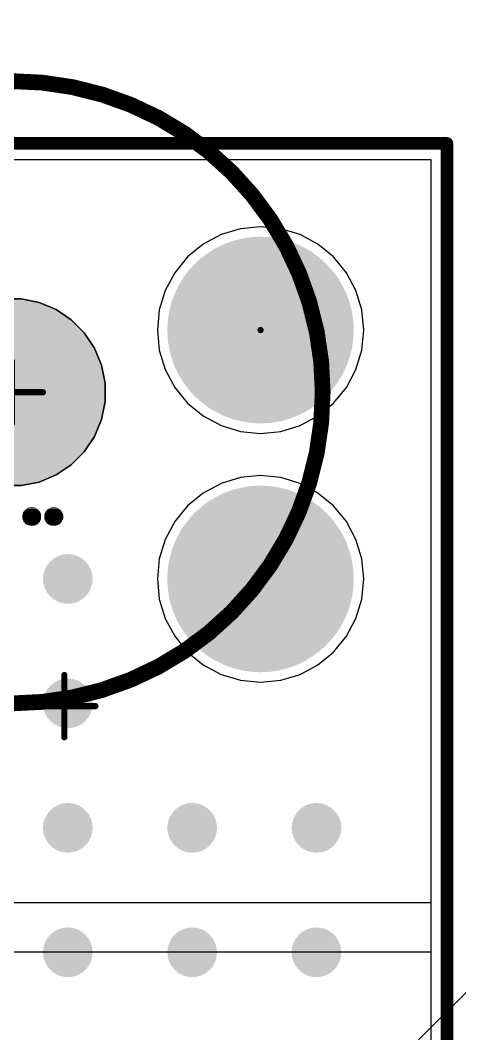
# Model space of a CAD drawing. Header units: inches. Extents: x 0 to 5455, y -5 to 5444.
# Drawn here: x 21.13 to 28.2, y 23.69 to 39.98 of the extents above; entities that cross this region are included whole.
import ezdxf

# ---------------------------------------------------------------- set-up
doc = ezdxf.new("R2010")
doc.units = ezdxf.units.IN
for name, color, linetype in [('Board Outline', 6, 'Continuous'), ('Bottom Courtyard', 56, 'Continuous'), ('Bottom Layer', 5, 'Continuous'), ('Bottom Overlay', 54, 'Continuous'), ('Bottom Solder', 6, 'Continuous'), ('Pad Holes', 156, 'Continuous'), ('PCBD Notes', 76, 'Continuous'), ('Top Courtyard', 56, 'Continuous'), ('Top Layer', 1, 'Continuous'), ('Top Solder', 216, 'Continuous'), ('Via Holes', 16, 'Continuous')]:
    doc.layers.add(name, color=color, linetype=linetype)

# ---------------------------------------------------------------- blocks, each defined once
blk = doc.blocks.new('FIDUCIAL_IPC_7351A_31')
at = {"layer": 'Top Layer'}
h = blk.add_hatch(color=1, dxfattribs=at)
edge = h.paths.add_edge_path()
edge.add_arc((0, 0), 0.5, 0, 360)
at = {"layer": 'Top Solder'}
h = blk.add_hatch(color=216, dxfattribs=at)
edge = h.paths.add_edge_path()
edge.add_arc((0, 0), 1.5, 0, 360)
at = {"layer": 'PCBD Notes'}
for points in [[(5, 0, 0.254, 0.254, 1), (-5, 0, 0.254, 0.254, 1)], [(-5.064, 0, 0.127, 0.127, 1), (-4.937, 0, 0.127, 0.127, 1)], [(4.937, 0, 0.127, 0.127, 1), (5.064, 0, 0.127, 0.127, 1)]]:
    blk.add_lwpolyline(points, format="xyseb", close=True, dxfattribs=at)
at = {"layer": 'Top Courtyard'}
for points in [[(0, -0.5, 0.1, 0.1, 0), (0, 0.5, 0.1, 0.1, 0)], [(-0.5, 0, 0.1, 0.1, 0), (0.5, 0, 0.1, 0.1, 0)]]:
    blk.add_lwpolyline(points, format="xyseb", dxfattribs=at)
for points in [[(-0.025, 0.5, 0.05, 0.05, 1), (0.025, 0.5, 0.05, 0.05, 1)], [(-0.525, 0, 0.05, 0.05, 1), (-0.475, 0, 0.05, 0.05, 1)], [(0.475, 0, 0.05, 0.05, 1), (0.525, 0, 0.05, 0.05, 1)], [(-0.025, -0.5, 0.05, 0.05, 1), (0.025, -0.5, 0.05, 0.05, 1)]]:
    blk.add_lwpolyline(points, format="xyseb", close=True, dxfattribs=at)
at = {"layer": 'Top Layer'}
for p, q in [((-0.438, 1.442), (-0.148, 1.5)), ((-0.148, 1.5), (0, 1.5)), ((0, 1.5), (0.148, 1.5)), ((0.148, 1.5), (0.438, 1.442)), ((-0.956, 1.165), (-0.711, 1.329)), ((-0.711, 1.329), (-0.438, 1.442)), ((0.438, 1.442), (0.711, 1.329)), ((0.711, 1.329), (0.956, 1.165)), ((-1.165, 0.956), (-0.956, 1.165)), ((0.956, 1.165), (1.165, 0.956)), ((-1.329, 0.711), (-1.165, 0.956)), ((1.165, 0.956), (1.329, 0.711)), ((-1.442, 0.438), (-1.329, 0.711)), ((1.329, 0.711), (1.442, 0.438)), ((-1.5, 0.148), (-1.442, 0.438)), ((1.442, 0.438), (1.5, 0.148)), ((-1.5, 0), (-1.5, 0.148)), ((-1.5, -0.148), (-1.5, 0)), ((1.5, 0.148), (1.5, 0)), ((1.5, 0), (1.5, -0.148)), ((-1.442, -0.438), (-1.5, -0.148)), ((1.5, -0.148), (1.442, -0.438)), ((-1.329, -0.711), (-1.442, -0.438)), ((1.442, -0.438), (1.329, -0.711)), ((-1.165, -0.956), (-1.329, -0.711)), ((1.329, -0.711), (1.165, -0.956)), ((-0.956, -1.165), (-1.165, -0.956)), ((1.165, -0.956), (0.956, -1.165)), ((-0.711, -1.329), (-0.956, -1.165)), ((0.956, -1.165), (0.711, -1.329)), ((-0.438, -1.442), (-0.711, -1.329)), ((-0.148, -1.5), (-0.438, -1.442)), ((0.438, -1.442), (0.148, -1.5)), ((0.711, -1.329), (0.438, -1.442)), ((0, -1.5), (-0.148, -1.5)), ((0, -1.5), (0, -1.5)), ((0.148, -1.5), (0, -1.5))]:
    blk.add_line(p, q, dxfattribs=at)
blk = doc.blocks.new('5394DE47_A0E8_4329_8464_7791B7C19310_33')
at = {"layer": 'Bottom Courtyard'}
for points in [[(0, 0.5, 0.1, 0.1, 0), (0, -0.5, 0.1, 0.1, 0)], [(0.5, 0, 0.1, 0.1, 0), (-0.5, 0, 0.1, 0.1, 0)]]:
    blk.add_lwpolyline(points, format="xyseb", dxfattribs=at)
for points in [[(-0.025, 0.5, 0.05, 0.05, 1), (0.025, 0.5, 0.05, 0.05, 1)], [(-0.525, 0, 0.05, 0.05, 1), (-0.475, 0, 0.05, 0.05, 1)], [(0.475, 0, 0.05, 0.05, 1), (0.525, 0, 0.05, 0.05, 1)], [(-0.025, -0.5, 0.05, 0.05, 1), (0.025, -0.5, 0.05, 0.05, 1)]]:
    blk.add_lwpolyline(points, format="xyseb", close=True, dxfattribs=at)
at = {"layer": 'Bottom Overlay'}
for points in [[(0.268, -2.931, 0.00635, 0.00635, 0), (0.071, -2.931, 0.00635, 0.00635, 0)], [(0.262, -2.924, 0.00635, 0.00635, 0), (0.078, -2.924, 0.00635, 0.00635, 0)], [(0.249, -2.918, 0.00635, 0.00635, 0), (0.09, -2.918, 0.00635, 0.00635, 0)], [(0.243, -2.912, 0.00635, 0.00635, 0), (0.103, -2.912, 0.00635, 0.00635, 0)], [(0.23, -2.905, 0.00635, 0.00635, 0), (0.116, -2.905, 0.00635, 0.00635, 0)], [(0.211, -2.899, 0.00635, 0.00635, 0), (0.135, -2.899, 0.00635, 0.00635, 0)], [(0.624, -2.931, 0.00635, 0.00635, 0), (0.427, -2.931, 0.00635, 0.00635, 0)], [(0.617, -2.924, 0.00635, 0.00635, 0), (0.433, -2.924, 0.00635, 0.00635, 0)], [(0.605, -2.918, 0.00635, 0.00635, 0), (0.446, -2.918, 0.00635, 0.00635, 0)], [(0.592, -2.912, 0.00635, 0.00635, 0), (0.452, -2.912, 0.00635, 0.00635, 0)], [(0.579, -2.905, 0.00635, 0.00635, 0), (0.465, -2.905, 0.00635, 0.00635, 0)], [(0.56, -2.899, 0.00635, 0.00635, 0), (0.484, -2.899, 0.00635, 0.00635, 0)], [(0.319, -3.013, 0.00635, 0.00635, 0), (0.021, -3.013, 0.00635, 0.00635, 0)], [(0.319, -3.02, 0.00635, 0.00635, 0), (0.021, -3.02, 0.00635, 0.00635, 0)], [(0.319, -3.026, 0.00635, 0.00635, 0), (0.021, -3.026, 0.00635, 0.00635, 0)], [(0.319, -3.032, 0.00635, 0.00635, 0), (0.021, -3.032, 0.00635, 0.00635, 0)], [(0.319, -3.039, 0.00635, 0.00635, 0), (0.021, -3.039, 0.00635, 0.00635, 0)], [(0.319, -3.045, 0.00635, 0.00635, 0), (0.021, -3.045, 0.00635, 0.00635, 0)], [(0.319, -3.051, 0.00635, 0.00635, 0), (0.021, -3.051, 0.00635, 0.00635, 0)], [(0.319, -3.058, 0.00635, 0.00635, 0), (0.021, -3.058, 0.00635, 0.00635, 0)], [(0.319, -3.064, 0.00635, 0.00635, 0), (0.021, -3.064, 0.00635, 0.00635, 0)], [(0.319, -3.07, 0.00635, 0.00635, 0), (0.021, -3.07, 0.00635, 0.00635, 0)], [(0.319, -3.077, 0.00635, 0.00635, 0), (0.021, -3.077, 0.00635, 0.00635, 0)], [(0.313, -2.994, 0.00635, 0.00635, 0), (0.027, -2.994, 0.00635, 0.00635, 0)], [(0.313, -3.001, 0.00635, 0.00635, 0), (0.027, -3.001, 0.00635, 0.00635, 0)], [(0.319, -3.007, 0.00635, 0.00635, 0), (0.027, -3.007, 0.00635, 0.00635, 0)], [(0.319, -3.083, 0.00635, 0.00635, 0), (0.027, -3.083, 0.00635, 0.00635, 0)], [(0.313, -3.09, 0.00635, 0.00635, 0), (0.027, -3.09, 0.00635, 0.00635, 0)], [(0.313, -3.096, 0.00635, 0.00635, 0), (0.027, -3.096, 0.00635, 0.00635, 0)], [(0.306, -2.982, 0.00635, 0.00635, 0), (0.033, -2.982, 0.00635, 0.00635, 0)], [(0.313, -2.988, 0.00635, 0.00635, 0), (0.033, -2.988, 0.00635, 0.00635, 0)], [(0.3, -2.969, 0.00635, 0.00635, 0), (0.04, -2.969, 0.00635, 0.00635, 0)], [(0.306, -2.975, 0.00635, 0.00635, 0), (0.04, -2.975, 0.00635, 0.00635, 0)], [(0.294, -2.963, 0.00635, 0.00635, 0), (0.046, -2.963, 0.00635, 0.00635, 0)], [(0.287, -2.95, 0.00635, 0.00635, 0), (0.052, -2.95, 0.00635, 0.00635, 0)], [(0.294, -2.956, 0.00635, 0.00635, 0), (0.052, -2.956, 0.00635, 0.00635, 0)], [(0.281, -2.943, 0.00635, 0.00635, 0), (0.059, -2.943, 0.00635, 0.00635, 0)], [(0.275, -2.937, 0.00635, 0.00635, 0), (0.065, -2.937, 0.00635, 0.00635, 0)], [(0.668, -3.007, 0.00635, 0.00635, 0), (0.376, -3.007, 0.00635, 0.00635, 0)], [(0.668, -3.013, 0.00635, 0.00635, 0), (0.376, -3.013, 0.00635, 0.00635, 0)], [(0.675, -3.02, 0.00635, 0.00635, 0), (0.376, -3.02, 0.00635, 0.00635, 0)], [(0.675, -3.026, 0.00635, 0.00635, 0), (0.376, -3.026, 0.00635, 0.00635, 0)], [(0.675, -3.032, 0.00635, 0.00635, 0), (0.376, -3.032, 0.00635, 0.00635, 0)], [(0.675, -3.039, 0.00635, 0.00635, 0), (0.376, -3.039, 0.00635, 0.00635, 0)], [(0.675, -3.045, 0.00635, 0.00635, 0), (0.376, -3.045, 0.00635, 0.00635, 0)], [(0.675, -3.051, 0.00635, 0.00635, 0), (0.376, -3.051, 0.00635, 0.00635, 0)], [(0.675, -3.058, 0.00635, 0.00635, 0), (0.376, -3.058, 0.00635, 0.00635, 0)], [(0.675, -3.064, 0.00635, 0.00635, 0), (0.376, -3.064, 0.00635, 0.00635, 0)], [(0.675, -3.07, 0.00635, 0.00635, 0), (0.376, -3.07, 0.00635, 0.00635, 0)], [(0.668, -3.077, 0.00635, 0.00635, 0), (0.376, -3.077, 0.00635, 0.00635, 0)], [(0.668, -3.083, 0.00635, 0.00635, 0), (0.376, -3.083, 0.00635, 0.00635, 0)], [(0.662, -2.988, 0.00635, 0.00635, 0), (0.383, -2.988, 0.00635, 0.00635, 0)], [(0.668, -2.994, 0.00635, 0.00635, 0), (0.383, -2.994, 0.00635, 0.00635, 0)], [(0.668, -3.001, 0.00635, 0.00635, 0), (0.383, -3.001, 0.00635, 0.00635, 0)], [(0.668, -3.09, 0.00635, 0.00635, 0), (0.383, -3.09, 0.00635, 0.00635, 0)], [(0.668, -3.096, 0.00635, 0.00635, 0), (0.383, -3.096, 0.00635, 0.00635, 0)], [(0.656, -2.975, 0.00635, 0.00635, 0), (0.389, -2.975, 0.00635, 0.00635, 0)], [(0.662, -2.982, 0.00635, 0.00635, 0), (0.389, -2.982, 0.00635, 0.00635, 0)], [(0.649, -2.963, 0.00635, 0.00635, 0), (0.395, -2.963, 0.00635, 0.00635, 0)], [(0.656, -2.969, 0.00635, 0.00635, 0), (0.395, -2.969, 0.00635, 0.00635, 0)], [(0.643, -2.956, 0.00635, 0.00635, 0), (0.402, -2.956, 0.00635, 0.00635, 0)], [(0.643, -2.95, 0.00635, 0.00635, 0), (0.408, -2.95, 0.00635, 0.00635, 0)], [(0.637, -2.943, 0.00635, 0.00635, 0), (0.414, -2.943, 0.00635, 0.00635, 0)], [(0.63, -2.937, 0.00635, 0.00635, 0), (0.421, -2.937, 0.00635, 0.00635, 0)], [(0.306, -3.102, 0.00635, 0.00635, 0), (0.033, -3.102, 0.00635, 0.00635, 0)], [(0.306, -3.109, 0.00635, 0.00635, 0), (0.033, -3.109, 0.00635, 0.00635, 0)], [(0.306, -3.115, 0.00635, 0.00635, 0), (0.04, -3.115, 0.00635, 0.00635, 0)], [(0.3, -3.121, 0.00635, 0.00635, 0), (0.04, -3.121, 0.00635, 0.00635, 0)], [(0.294, -3.128, 0.00635, 0.00635, 0), (0.046, -3.128, 0.00635, 0.00635, 0)], [(0.294, -3.134, 0.00635, 0.00635, 0), (0.052, -3.134, 0.00635, 0.00635, 0)], [(0.287, -3.14, 0.00635, 0.00635, 0), (0.052, -3.14, 0.00635, 0.00635, 0)], [(0.281, -3.147, 0.00635, 0.00635, 0), (0.059, -3.147, 0.00635, 0.00635, 0)], [(0.275, -3.153, 0.00635, 0.00635, 0), (0.065, -3.153, 0.00635, 0.00635, 0)], [(0.268, -3.159, 0.00635, 0.00635, 0), (0.071, -3.159, 0.00635, 0.00635, 0)], [(0.262, -3.166, 0.00635, 0.00635, 0), (0.084, -3.166, 0.00635, 0.00635, 0)], [(0.249, -3.172, 0.00635, 0.00635, 0), (0.09, -3.172, 0.00635, 0.00635, 0)], [(0.236, -3.178, 0.00635, 0.00635, 0), (0.103, -3.178, 0.00635, 0.00635, 0)], [(0.224, -3.185, 0.00635, 0.00635, 0), (0.116, -3.185, 0.00635, 0.00635, 0)], [(0.205, -3.191, 0.00635, 0.00635, 0), (0.141, -3.191, 0.00635, 0.00635, 0)], [(0.662, -3.102, 0.00635, 0.00635, 0), (0.383, -3.102, 0.00635, 0.00635, 0)], [(0.662, -3.109, 0.00635, 0.00635, 0), (0.389, -3.109, 0.00635, 0.00635, 0)], [(0.656, -3.115, 0.00635, 0.00635, 0), (0.389, -3.115, 0.00635, 0.00635, 0)], [(0.656, -3.121, 0.00635, 0.00635, 0), (0.395, -3.121, 0.00635, 0.00635, 0)], [(0.649, -3.128, 0.00635, 0.00635, 0), (0.402, -3.128, 0.00635, 0.00635, 0)], [(0.643, -3.134, 0.00635, 0.00635, 0), (0.402, -3.134, 0.00635, 0.00635, 0)], [(0.637, -3.14, 0.00635, 0.00635, 0), (0.408, -3.14, 0.00635, 0.00635, 0)], [(0.637, -3.147, 0.00635, 0.00635, 0), (0.414, -3.147, 0.00635, 0.00635, 0)], [(0.63, -3.153, 0.00635, 0.00635, 0), (0.421, -3.153, 0.00635, 0.00635, 0)], [(0.617, -3.159, 0.00635, 0.00635, 0), (0.427, -3.159, 0.00635, 0.00635, 0)], [(0.611, -3.166, 0.00635, 0.00635, 0), (0.433, -3.166, 0.00635, 0.00635, 0)], [(0.605, -3.172, 0.00635, 0.00635, 0), (0.446, -3.172, 0.00635, 0.00635, 0)], [(0.592, -3.178, 0.00635, 0.00635, 0), (0.459, -3.178, 0.00635, 0.00635, 0)], [(0.579, -3.185, 0.00635, 0.00635, 0), (0.471, -3.185, 0.00635, 0.00635, 0)], [(0.554, -3.191, 0.00635, 0.00635, 0), (0.49, -3.191, 0.00635, 0.00635, 0)]]:
    blk.add_lwpolyline(points, format="xyseb", dxfattribs=at)
for points in [[(0.07, -2.931, 0.00317, 0.00317, 1), (0.073, -2.931, 0.00317, 0.00317, 1)], [(0.076, -2.924, 0.00317, 0.00317, 1), (0.079, -2.924, 0.00317, 0.00317, 1)], [(0.089, -2.918, 0.00317, 0.00317, 1), (0.092, -2.918, 0.00317, 0.00317, 1)], [(0.102, -2.912, 0.00317, 0.00317, 1), (0.105, -2.912, 0.00317, 0.00317, 1)], [(0.114, -2.905, 0.00317, 0.00317, 1), (0.117, -2.905, 0.00317, 0.00317, 1)], [(0.133, -2.899, 0.00317, 0.00317, 1), (0.136, -2.899, 0.00317, 0.00317, 1)], [(0.21, -2.899, 0.00317, 0.00317, 1), (0.213, -2.899, 0.00317, 0.00317, 1)], [(0.229, -2.905, 0.00317, 0.00317, 1), (0.232, -2.905, 0.00317, 0.00317, 1)], [(0.241, -2.912, 0.00317, 0.00317, 1), (0.244, -2.912, 0.00317, 0.00317, 1)], [(0.248, -2.918, 0.00317, 0.00317, 1), (0.251, -2.918, 0.00317, 0.00317, 1)], [(0.26, -2.924, 0.00317, 0.00317, 1), (0.263, -2.924, 0.00317, 0.00317, 1)], [(0.267, -2.931, 0.00317, 0.00317, 1), (0.27, -2.931, 0.00317, 0.00317, 1)], [(0.425, -2.931, 0.00317, 0.00317, 1), (0.429, -2.931, 0.00317, 0.00317, 1)], [(0.432, -2.924, 0.00317, 0.00317, 1), (0.435, -2.924, 0.00317, 0.00317, 1)], [(0.444, -2.918, 0.00317, 0.00317, 1), (0.448, -2.918, 0.00317, 0.00317, 1)], [(0.451, -2.912, 0.00317, 0.00317, 1), (0.454, -2.912, 0.00317, 0.00317, 1)], [(0.464, -2.905, 0.00317, 0.00317, 1), (0.467, -2.905, 0.00317, 0.00317, 1)], [(0.483, -2.899, 0.00317, 0.00317, 1), (0.486, -2.899, 0.00317, 0.00317, 1)], [(0.559, -2.899, 0.00317, 0.00317, 1), (0.562, -2.899, 0.00317, 0.00317, 1)], [(0.578, -2.905, 0.00317, 0.00317, 1), (0.581, -2.905, 0.00317, 0.00317, 1)], [(0.591, -2.912, 0.00317, 0.00317, 1), (0.594, -2.912, 0.00317, 0.00317, 1)], [(0.603, -2.918, 0.00317, 0.00317, 1), (0.606, -2.918, 0.00317, 0.00317, 1)], [(0.616, -2.924, 0.00317, 0.00317, 1), (0.619, -2.924, 0.00317, 0.00317, 1)], [(0.622, -2.931, 0.00317, 0.00317, 1), (0.625, -2.931, 0.00317, 0.00317, 1)], [(0.019, -3.013, 0.00317, 0.00317, 1), (0.022, -3.013, 0.00317, 0.00317, 1)], [(0.019, -3.02, 0.00317, 0.00317, 1), (0.022, -3.02, 0.00317, 0.00317, 1)], [(0.019, -3.026, 0.00317, 0.00317, 1), (0.022, -3.026, 0.00317, 0.00317, 1)], [(0.019, -3.032, 0.00317, 0.00317, 1), (0.022, -3.032, 0.00317, 0.00317, 1)], [(0.019, -3.039, 0.00317, 0.00317, 1), (0.022, -3.039, 0.00317, 0.00317, 1)], [(0.019, -3.045, 0.00317, 0.00317, 1), (0.022, -3.045, 0.00317, 0.00317, 1)], [(0.019, -3.051, 0.00317, 0.00317, 1), (0.022, -3.051, 0.00317, 0.00317, 1)], [(0.019, -3.058, 0.00317, 0.00317, 1), (0.022, -3.058, 0.00317, 0.00317, 1)], [(0.019, -3.064, 0.00317, 0.00317, 1), (0.022, -3.064, 0.00317, 0.00317, 1)], [(0.019, -3.07, 0.00317, 0.00317, 1), (0.022, -3.07, 0.00317, 0.00317, 1)], [(0.019, -3.077, 0.00317, 0.00317, 1), (0.022, -3.077, 0.00317, 0.00317, 1)], [(0.025, -2.994, 0.00317, 0.00317, 1), (0.029, -2.994, 0.00317, 0.00317, 1)], [(0.025, -3.001, 0.00317, 0.00317, 1), (0.029, -3.001, 0.00317, 0.00317, 1)], [(0.025, -3.007, 0.00317, 0.00317, 1), (0.029, -3.007, 0.00317, 0.00317, 1)], [(0.025, -3.083, 0.00317, 0.00317, 1), (0.029, -3.083, 0.00317, 0.00317, 1)], [(0.025, -3.09, 0.00317, 0.00317, 1), (0.029, -3.09, 0.00317, 0.00317, 1)], [(0.025, -3.096, 0.00317, 0.00317, 1), (0.029, -3.096, 0.00317, 0.00317, 1)], [(0.032, -2.982, 0.00317, 0.00317, 1), (0.035, -2.982, 0.00317, 0.00317, 1)], [(0.032, -2.988, 0.00317, 0.00317, 1), (0.035, -2.988, 0.00317, 0.00317, 1)], [(0.038, -2.969, 0.00317, 0.00317, 1), (0.041, -2.969, 0.00317, 0.00317, 1)], [(0.038, -2.975, 0.00317, 0.00317, 1), (0.041, -2.975, 0.00317, 0.00317, 1)], [(0.044, -2.963, 0.00317, 0.00317, 1), (0.048, -2.963, 0.00317, 0.00317, 1)], [(0.051, -2.95, 0.00317, 0.00317, 1), (0.054, -2.95, 0.00317, 0.00317, 1)], [(0.051, -2.956, 0.00317, 0.00317, 1), (0.054, -2.956, 0.00317, 0.00317, 1)], [(0.057, -2.943, 0.00317, 0.00317, 1), (0.06, -2.943, 0.00317, 0.00317, 1)], [(0.063, -2.937, 0.00317, 0.00317, 1), (0.067, -2.937, 0.00317, 0.00317, 1)], [(0.273, -2.937, 0.00317, 0.00317, 1), (0.276, -2.937, 0.00317, 0.00317, 1)], [(0.279, -2.943, 0.00317, 0.00317, 1), (0.283, -2.943, 0.00317, 0.00317, 1)], [(0.286, -2.95, 0.00317, 0.00317, 1), (0.289, -2.95, 0.00317, 0.00317, 1)], [(0.292, -2.956, 0.00317, 0.00317, 1), (0.295, -2.956, 0.00317, 0.00317, 1)], [(0.292, -2.963, 0.00317, 0.00317, 1), (0.295, -2.963, 0.00317, 0.00317, 1)], [(0.298, -2.969, 0.00317, 0.00317, 1), (0.302, -2.969, 0.00317, 0.00317, 1)], [(0.305, -2.975, 0.00317, 0.00317, 1), (0.308, -2.975, 0.00317, 0.00317, 1)], [(0.305, -2.982, 0.00317, 0.00317, 1), (0.308, -2.982, 0.00317, 0.00317, 1)], [(0.311, -2.988, 0.00317, 0.00317, 1), (0.314, -2.988, 0.00317, 0.00317, 1)], [(0.311, -2.994, 0.00317, 0.00317, 1), (0.314, -2.994, 0.00317, 0.00317, 1)], [(0.311, -3.001, 0.00317, 0.00317, 1), (0.314, -3.001, 0.00317, 0.00317, 1)], [(0.311, -3.09, 0.00317, 0.00317, 1), (0.314, -3.09, 0.00317, 0.00317, 1)], [(0.311, -3.096, 0.00317, 0.00317, 1), (0.314, -3.096, 0.00317, 0.00317, 1)], [(0.317, -3.007, 0.00317, 0.00317, 1), (0.321, -3.007, 0.00317, 0.00317, 1)], [(0.317, -3.013, 0.00317, 0.00317, 1), (0.321, -3.013, 0.00317, 0.00317, 1)], [(0.317, -3.02, 0.00317, 0.00317, 1), (0.321, -3.02, 0.00317, 0.00317, 1)], [(0.317, -3.026, 0.00317, 0.00317, 1), (0.321, -3.026, 0.00317, 0.00317, 1)], [(0.317, -3.032, 0.00317, 0.00317, 1), (0.321, -3.032, 0.00317, 0.00317, 1)], [(0.317, -3.039, 0.00317, 0.00317, 1), (0.321, -3.039, 0.00317, 0.00317, 1)], [(0.317, -3.045, 0.00317, 0.00317, 1), (0.321, -3.045, 0.00317, 0.00317, 1)], [(0.317, -3.051, 0.00317, 0.00317, 1), (0.321, -3.051, 0.00317, 0.00317, 1)], [(0.317, -3.058, 0.00317, 0.00317, 1), (0.321, -3.058, 0.00317, 0.00317, 1)], [(0.317, -3.064, 0.00317, 0.00317, 1), (0.321, -3.064, 0.00317, 0.00317, 1)], [(0.317, -3.07, 0.00317, 0.00317, 1), (0.321, -3.07, 0.00317, 0.00317, 1)], [(0.317, -3.077, 0.00317, 0.00317, 1), (0.321, -3.077, 0.00317, 0.00317, 1)], [(0.317, -3.083, 0.00317, 0.00317, 1), (0.321, -3.083, 0.00317, 0.00317, 1)], [(0.375, -3.007, 0.00317, 0.00317, 1), (0.378, -3.007, 0.00317, 0.00317, 1)], [(0.375, -3.013, 0.00317, 0.00317, 1), (0.378, -3.013, 0.00317, 0.00317, 1)], [(0.375, -3.02, 0.00317, 0.00317, 1), (0.378, -3.02, 0.00317, 0.00317, 1)], [(0.375, -3.026, 0.00317, 0.00317, 1), (0.378, -3.026, 0.00317, 0.00317, 1)], [(0.375, -3.032, 0.00317, 0.00317, 1), (0.378, -3.032, 0.00317, 0.00317, 1)], [(0.375, -3.039, 0.00317, 0.00317, 1), (0.378, -3.039, 0.00317, 0.00317, 1)], [(0.375, -3.045, 0.00317, 0.00317, 1), (0.378, -3.045, 0.00317, 0.00317, 1)], [(0.375, -3.051, 0.00317, 0.00317, 1), (0.378, -3.051, 0.00317, 0.00317, 1)], [(0.375, -3.058, 0.00317, 0.00317, 1), (0.378, -3.058, 0.00317, 0.00317, 1)], [(0.375, -3.064, 0.00317, 0.00317, 1), (0.378, -3.064, 0.00317, 0.00317, 1)], [(0.375, -3.07, 0.00317, 0.00317, 1), (0.378, -3.07, 0.00317, 0.00317, 1)], [(0.375, -3.077, 0.00317, 0.00317, 1), (0.378, -3.077, 0.00317, 0.00317, 1)], [(0.375, -3.083, 0.00317, 0.00317, 1), (0.378, -3.083, 0.00317, 0.00317, 1)], [(0.381, -2.988, 0.00317, 0.00317, 1), (0.384, -2.988, 0.00317, 0.00317, 1)], [(0.381, -2.994, 0.00317, 0.00317, 1), (0.384, -2.994, 0.00317, 0.00317, 1)], [(0.381, -3.001, 0.00317, 0.00317, 1), (0.384, -3.001, 0.00317, 0.00317, 1)], [(0.381, -3.09, 0.00317, 0.00317, 1), (0.384, -3.09, 0.00317, 0.00317, 1)], [(0.381, -3.096, 0.00317, 0.00317, 1), (0.384, -3.096, 0.00317, 0.00317, 1)], [(0.387, -2.975, 0.00317, 0.00317, 1), (0.39, -2.975, 0.00317, 0.00317, 1)], [(0.387, -2.982, 0.00317, 0.00317, 1), (0.39, -2.982, 0.00317, 0.00317, 1)], [(0.394, -2.963, 0.00317, 0.00317, 1), (0.397, -2.963, 0.00317, 0.00317, 1)], [(0.394, -2.969, 0.00317, 0.00317, 1), (0.397, -2.969, 0.00317, 0.00317, 1)], [(0.4, -2.956, 0.00317, 0.00317, 1), (0.403, -2.956, 0.00317, 0.00317, 1)], [(0.406, -2.95, 0.00317, 0.00317, 1), (0.41, -2.95, 0.00317, 0.00317, 1)], [(0.413, -2.943, 0.00317, 0.00317, 1), (0.416, -2.943, 0.00317, 0.00317, 1)], [(0.419, -2.937, 0.00317, 0.00317, 1), (0.422, -2.937, 0.00317, 0.00317, 1)], [(0.629, -2.937, 0.00317, 0.00317, 1), (0.632, -2.937, 0.00317, 0.00317, 1)], [(0.635, -2.943, 0.00317, 0.00317, 1), (0.638, -2.943, 0.00317, 0.00317, 1)], [(0.641, -2.95, 0.00317, 0.00317, 1), (0.644, -2.95, 0.00317, 0.00317, 1)], [(0.641, -2.956, 0.00317, 0.00317, 1), (0.644, -2.956, 0.00317, 0.00317, 1)], [(0.648, -2.963, 0.00317, 0.00317, 1), (0.651, -2.963, 0.00317, 0.00317, 1)], [(0.654, -2.969, 0.00317, 0.00317, 1), (0.657, -2.969, 0.00317, 0.00317, 1)], [(0.654, -2.975, 0.00317, 0.00317, 1), (0.657, -2.975, 0.00317, 0.00317, 1)], [(0.66, -2.982, 0.00317, 0.00317, 1), (0.664, -2.982, 0.00317, 0.00317, 1)], [(0.66, -2.988, 0.00317, 0.00317, 1), (0.664, -2.988, 0.00317, 0.00317, 1)], [(0.667, -2.994, 0.00317, 0.00317, 1), (0.67, -2.994, 0.00317, 0.00317, 1)], [(0.667, -3.001, 0.00317, 0.00317, 1), (0.67, -3.001, 0.00317, 0.00317, 1)], [(0.667, -3.007, 0.00317, 0.00317, 1), (0.67, -3.007, 0.00317, 0.00317, 1)], [(0.667, -3.013, 0.00317, 0.00317, 1), (0.67, -3.013, 0.00317, 0.00317, 1)], [(0.667, -3.077, 0.00317, 0.00317, 1), (0.67, -3.077, 0.00317, 0.00317, 1)], [(0.667, -3.083, 0.00317, 0.00317, 1), (0.67, -3.083, 0.00317, 0.00317, 1)], [(0.667, -3.09, 0.00317, 0.00317, 1), (0.67, -3.09, 0.00317, 0.00317, 1)], [(0.667, -3.096, 0.00317, 0.00317, 1), (0.67, -3.096, 0.00317, 0.00317, 1)], [(0.673, -3.02, 0.00317, 0.00317, 1), (0.676, -3.02, 0.00317, 0.00317, 1)], [(0.673, -3.026, 0.00317, 0.00317, 1), (0.676, -3.026, 0.00317, 0.00317, 1)], [(0.673, -3.032, 0.00317, 0.00317, 1), (0.676, -3.032, 0.00317, 0.00317, 1)], [(0.673, -3.039, 0.00317, 0.00317, 1), (0.676, -3.039, 0.00317, 0.00317, 1)], [(0.673, -3.045, 0.00317, 0.00317, 1), (0.676, -3.045, 0.00317, 0.00317, 1)], [(0.673, -3.051, 0.00317, 0.00317, 1), (0.676, -3.051, 0.00317, 0.00317, 1)], [(0.673, -3.058, 0.00317, 0.00317, 1), (0.676, -3.058, 0.00317, 0.00317, 1)], [(0.673, -3.064, 0.00317, 0.00317, 1), (0.676, -3.064, 0.00317, 0.00317, 1)], [(0.673, -3.07, 0.00317, 0.00317, 1), (0.676, -3.07, 0.00317, 0.00317, 1)], [(0.032, -3.102, 0.00317, 0.00317, 1), (0.035, -3.102, 0.00317, 0.00317, 1)], [(0.032, -3.109, 0.00317, 0.00317, 1), (0.035, -3.109, 0.00317, 0.00317, 1)], [(0.038, -3.115, 0.00317, 0.00317, 1), (0.041, -3.115, 0.00317, 0.00317, 1)], [(0.038, -3.121, 0.00317, 0.00317, 1), (0.041, -3.121, 0.00317, 0.00317, 1)], [(0.044, -3.128, 0.00317, 0.00317, 1), (0.048, -3.128, 0.00317, 0.00317, 1)], [(0.051, -3.134, 0.00317, 0.00317, 1), (0.054, -3.134, 0.00317, 0.00317, 1)], [(0.051, -3.14, 0.00317, 0.00317, 1), (0.054, -3.14, 0.00317, 0.00317, 1)], [(0.057, -3.147, 0.00317, 0.00317, 1), (0.06, -3.147, 0.00317, 0.00317, 1)], [(0.063, -3.153, 0.00317, 0.00317, 1), (0.067, -3.153, 0.00317, 0.00317, 1)], [(0.07, -3.159, 0.00317, 0.00317, 1), (0.073, -3.159, 0.00317, 0.00317, 1)], [(0.083, -3.166, 0.00317, 0.00317, 1), (0.086, -3.166, 0.00317, 0.00317, 1)], [(0.089, -3.172, 0.00317, 0.00317, 1), (0.092, -3.172, 0.00317, 0.00317, 1)], [(0.102, -3.178, 0.00317, 0.00317, 1), (0.105, -3.178, 0.00317, 0.00317, 1)], [(0.114, -3.185, 0.00317, 0.00317, 1), (0.117, -3.185, 0.00317, 0.00317, 1)], [(0.14, -3.191, 0.00317, 0.00317, 1), (0.143, -3.191, 0.00317, 0.00317, 1)], [(0.203, -3.191, 0.00317, 0.00317, 1), (0.206, -3.191, 0.00317, 0.00317, 1)], [(0.222, -3.185, 0.00317, 0.00317, 1), (0.225, -3.185, 0.00317, 0.00317, 1)], [(0.235, -3.178, 0.00317, 0.00317, 1), (0.238, -3.178, 0.00317, 0.00317, 1)], [(0.248, -3.172, 0.00317, 0.00317, 1), (0.251, -3.172, 0.00317, 0.00317, 1)], [(0.26, -3.166, 0.00317, 0.00317, 1), (0.263, -3.166, 0.00317, 0.00317, 1)], [(0.267, -3.159, 0.00317, 0.00317, 1), (0.27, -3.159, 0.00317, 0.00317, 1)], [(0.273, -3.153, 0.00317, 0.00317, 1), (0.276, -3.153, 0.00317, 0.00317, 1)], [(0.279, -3.147, 0.00317, 0.00317, 1), (0.283, -3.147, 0.00317, 0.00317, 1)], [(0.286, -3.14, 0.00317, 0.00317, 1), (0.289, -3.14, 0.00317, 0.00317, 1)], [(0.292, -3.128, 0.00317, 0.00317, 1), (0.295, -3.128, 0.00317, 0.00317, 1)], [(0.292, -3.134, 0.00317, 0.00317, 1), (0.295, -3.134, 0.00317, 0.00317, 1)], [(0.298, -3.121, 0.00317, 0.00317, 1), (0.302, -3.121, 0.00317, 0.00317, 1)], [(0.305, -3.102, 0.00317, 0.00317, 1), (0.308, -3.102, 0.00317, 0.00317, 1)], [(0.305, -3.109, 0.00317, 0.00317, 1), (0.308, -3.109, 0.00317, 0.00317, 1)], [(0.305, -3.115, 0.00317, 0.00317, 1), (0.308, -3.115, 0.00317, 0.00317, 1)], [(0.381, -3.102, 0.00317, 0.00317, 1), (0.384, -3.102, 0.00317, 0.00317, 1)], [(0.387, -3.109, 0.00317, 0.00317, 1), (0.39, -3.109, 0.00317, 0.00317, 1)], [(0.387, -3.115, 0.00317, 0.00317, 1), (0.39, -3.115, 0.00317, 0.00317, 1)], [(0.394, -3.121, 0.00317, 0.00317, 1), (0.397, -3.121, 0.00317, 0.00317, 1)], [(0.4, -3.128, 0.00317, 0.00317, 1), (0.403, -3.128, 0.00317, 0.00317, 1)], [(0.4, -3.134, 0.00317, 0.00317, 1), (0.403, -3.134, 0.00317, 0.00317, 1)], [(0.406, -3.14, 0.00317, 0.00317, 1), (0.41, -3.14, 0.00317, 0.00317, 1)], [(0.413, -3.147, 0.00317, 0.00317, 1), (0.416, -3.147, 0.00317, 0.00317, 1)], [(0.419, -3.153, 0.00317, 0.00317, 1), (0.422, -3.153, 0.00317, 0.00317, 1)], [(0.425, -3.159, 0.00317, 0.00317, 1), (0.429, -3.159, 0.00317, 0.00317, 1)], [(0.432, -3.166, 0.00317, 0.00317, 1), (0.435, -3.166, 0.00317, 0.00317, 1)], [(0.444, -3.172, 0.00317, 0.00317, 1), (0.448, -3.172, 0.00317, 0.00317, 1)], [(0.457, -3.178, 0.00317, 0.00317, 1), (0.46, -3.178, 0.00317, 0.00317, 1)], [(0.47, -3.185, 0.00317, 0.00317, 1), (0.473, -3.185, 0.00317, 0.00317, 1)], [(0.489, -3.191, 0.00317, 0.00317, 1), (0.492, -3.191, 0.00317, 0.00317, 1)], [(0.552, -3.191, 0.00317, 0.00317, 1), (0.556, -3.191, 0.00317, 0.00317, 1)], [(0.578, -3.185, 0.00317, 0.00317, 1), (0.581, -3.185, 0.00317, 0.00317, 1)], [(0.591, -3.178, 0.00317, 0.00317, 1), (0.594, -3.178, 0.00317, 0.00317, 1)], [(0.603, -3.172, 0.00317, 0.00317, 1), (0.606, -3.172, 0.00317, 0.00317, 1)], [(0.61, -3.166, 0.00317, 0.00317, 1), (0.613, -3.166, 0.00317, 0.00317, 1)], [(0.616, -3.159, 0.00317, 0.00317, 1), (0.619, -3.159, 0.00317, 0.00317, 1)], [(0.629, -3.153, 0.00317, 0.00317, 1), (0.632, -3.153, 0.00317, 0.00317, 1)], [(0.635, -3.14, 0.00317, 0.00317, 1), (0.638, -3.14, 0.00317, 0.00317, 1)], [(0.635, -3.147, 0.00317, 0.00317, 1), (0.638, -3.147, 0.00317, 0.00317, 1)], [(0.641, -3.134, 0.00317, 0.00317, 1), (0.644, -3.134, 0.00317, 0.00317, 1)], [(0.648, -3.128, 0.00317, 0.00317, 1), (0.651, -3.128, 0.00317, 0.00317, 1)], [(0.654, -3.115, 0.00317, 0.00317, 1), (0.657, -3.115, 0.00317, 0.00317, 1)], [(0.654, -3.121, 0.00317, 0.00317, 1), (0.657, -3.121, 0.00317, 0.00317, 1)], [(0.66, -3.102, 0.00317, 0.00317, 1), (0.664, -3.102, 0.00317, 0.00317, 1)], [(0.66, -3.109, 0.00317, 0.00317, 1), (0.664, -3.109, 0.00317, 0.00317, 1)]]:
    blk.add_lwpolyline(points, format="xyseb", close=True, dxfattribs=at)
blk = doc.blocks.new('E733EFB9_FE91_4AE9_9197_29251971C3DC_42')
at = {"layer": 'Top Solder'}
blk.add_line((1.574, 0.996), (5430.705, 5423.171), dxfattribs=at)

msp = doc.modelspace()

# ---------------------------------------------------------------- hatches: boundary and pattern name
at = {"layer": 'Bottom Layer'}
h = msp.add_hatch(color=5, dxfattribs=at)
edge = h.paths.add_edge_path()
edge.add_arc((21.9, 31), 0.4, 0, 360)
h = msp.add_hatch(color=5, dxfattribs=at)
edge = h.paths.add_edge_path()
edge.add_arc((21.9, 29), 0.4, 0, 360)
h = msp.add_hatch(color=5, dxfattribs=at)
edge = h.paths.add_edge_path()
edge.add_arc((21.9, 27), 0.4, 0, 360)
h = msp.add_hatch(color=5, dxfattribs=at)
edge = h.paths.add_edge_path()
edge.add_arc((23.9, 27), 0.4, 0, 360)
h = msp.add_hatch(color=5, dxfattribs=at)
edge = h.paths.add_edge_path()
edge.add_arc((25.9, 27), 0.4, 0, 360)
h = msp.add_hatch(color=5, dxfattribs=at)
edge = h.paths.add_edge_path()
edge.add_arc((21.9, 25), 0.4, 0, 360)
h = msp.add_hatch(color=5, dxfattribs=at)
edge = h.paths.add_edge_path()
edge.add_arc((23.9, 25), 0.4, 0, 360)
h = msp.add_hatch(color=5, dxfattribs=at)
edge = h.paths.add_edge_path()
edge.add_arc((25.9, 25), 0.4, 0, 360)
at = {"layer": 'Bottom Solder'}
h = msp.add_hatch(color=6, dxfattribs=at)
edge = h.paths.add_edge_path()
edge.add_arc((25, 35), 0.0508, 0, 360)
h = msp.add_hatch(color=6, dxfattribs=at)
edge = h.paths.add_edge_path()
edge.add_arc((25, 31), 0.0508, 0, 360)
at = {"layer": 'Pad Holes'}
h = msp.add_hatch(color=7, dxfattribs=at)
edge = h.paths.add_edge_path()
edge.add_arc((25, 35), 1.5, 0, 360)
h = msp.add_hatch(color=7, dxfattribs=at)
edge = h.paths.add_edge_path()
edge.add_arc((25, 31), 1.5, 0, 360)
at = {"layer": 'Top Layer'}
h = msp.add_hatch(color=1, dxfattribs=at)
edge = h.paths.add_edge_path()
edge.add_arc((21.9, 31), 0.4, 0, 360)
h = msp.add_hatch(color=1, dxfattribs=at)
edge = h.paths.add_edge_path()
edge.add_arc((21.9, 29), 0.4, 0, 360)
h = msp.add_hatch(color=1, dxfattribs=at)
edge = h.paths.add_edge_path()
edge.add_arc((21.9, 27), 0.4, 0, 360)
h = msp.add_hatch(color=1, dxfattribs=at)
edge = h.paths.add_edge_path()
edge.add_arc((23.9, 27), 0.4, 0, 360)
h = msp.add_hatch(color=1, dxfattribs=at)
edge = h.paths.add_edge_path()
edge.add_arc((25.9, 27), 0.4, 0, 360)
h = msp.add_hatch(color=1, dxfattribs=at)
edge = h.paths.add_edge_path()
edge.add_arc((21.9, 25), 0.4, 0, 360)
h = msp.add_hatch(color=1, dxfattribs=at)
edge = h.paths.add_edge_path()
edge.add_arc((23.9, 25), 0.4, 0, 360)
h = msp.add_hatch(color=1, dxfattribs=at)
edge = h.paths.add_edge_path()
edge.add_arc((25.9, 25), 0.4, 0, 360)
at = {"layer": 'Top Solder'}
h = msp.add_hatch(color=216, dxfattribs=at)
edge = h.paths.add_edge_path()
edge.add_arc((25, 35), 0.0508, 0, 360)
h = msp.add_hatch(color=216, dxfattribs=at)
edge = h.paths.add_edge_path()
edge.add_arc((25, 31), 0.0508, 0, 360)
at = {"layer": 'Via Holes'}
h = msp.add_hatch(color=7, dxfattribs=at)
edge = h.paths.add_edge_path()
edge.add_arc((21.9, 31), 0.2, 0, 360)
h = msp.add_hatch(color=7, dxfattribs=at)
edge = h.paths.add_edge_path()
edge.add_arc((21.9, 29), 0.2, 0, 360)
h = msp.add_hatch(color=7, dxfattribs=at)
edge = h.paths.add_edge_path()
edge.add_arc((21.9, 27), 0.2, 0, 360)
h = msp.add_hatch(color=7, dxfattribs=at)
edge = h.paths.add_edge_path()
edge.add_arc((23.9, 27), 0.2, 0, 360)
h = msp.add_hatch(color=7, dxfattribs=at)
edge = h.paths.add_edge_path()
edge.add_arc((25.9, 27), 0.2, 0, 360)
h = msp.add_hatch(color=7, dxfattribs=at)
edge = h.paths.add_edge_path()
edge.add_arc((21.9, 25), 0.2, 0, 360)
h = msp.add_hatch(color=7, dxfattribs=at)
edge = h.paths.add_edge_path()
edge.add_arc((23.9, 25), 0.2, 0, 360)
h = msp.add_hatch(color=7, dxfattribs=at)
edge = h.paths.add_edge_path()
edge.add_arc((25.9, 25), 0.2, 0, 360)

# ---------------------------------------------------------------- linework, layer by layer
at = {"layer": 'Board Outline'}
for points in [[(0, 38, 0.2, 0.2, 0), (28, 38, 0.2, 0.2, 0)], [(28, 38, 0.2, 0.2, 0), (28, 0, 0.2, 0.2, 0)]]:
    msp.add_lwpolyline(points, format="xyseb", dxfattribs=at)
msp.add_lwpolyline([(27.95, 38, 0.1, 0.1, 1), (28.05, 38, 0.1, 0.1, 1)], format="xyseb", close=True, dxfattribs=at)
msp.add_lwpolyline([(27.95, 38, 0.1, 0.1, 1), (28.05, 38, 0.1, 0.1, 1)], format="xyseb", close=True, dxfattribs=at)
at = {"layer": 'Bottom Layer'}
for p, q in [((0.259, 37.741), (27.741, 37.741)), ((27.741, 37.741), (27.741, 0.259)), ((25, 36.66), (24.676, 36.628)), ((25.324, 36.628), (25, 36.66)), ((24.365, 36.534), (24.078, 36.381)), ((24.676, 36.628), (24.365, 36.534)), ((25.635, 36.534), (25.324, 36.628)), ((25.922, 36.381), (25.635, 36.534)), ((24.078, 36.381), (23.826, 36.174)), ((26.174, 36.174), (25.922, 36.381)), ((23.826, 36.174), (23.619, 35.922)), ((26.381, 35.922), (26.174, 36.174)), ((23.619, 35.922), (23.466, 35.635)), ((26.534, 35.635), (26.381, 35.922)), ((23.466, 35.635), (23.372, 35.324)), ((26.628, 35.324), (26.534, 35.635)), ((23.372, 35.324), (23.34, 35)), ((26.66, 35), (26.628, 35.324)), ((23.34, 35), (23.372, 34.676)), ((26.628, 34.676), (26.66, 35)), ((23.372, 34.676), (23.466, 34.365)), ((26.534, 34.365), (26.628, 34.676)), ((23.466, 34.365), (23.619, 34.078)), ((26.381, 34.078), (26.534, 34.365)), ((23.619, 34.078), (23.826, 33.826)), ((26.174, 33.826), (26.381, 34.078)), ((23.826, 33.826), (24.078, 33.619)), ((25.922, 33.619), (26.174, 33.826)), ((24.078, 33.619), (24.365, 33.466)), ((25.635, 33.466), (25.922, 33.619)), ((24.365, 33.466), (24.676, 33.372)), ((25.324, 33.372), (25.635, 33.466)), ((24.676, 33.372), (25, 33.34)), ((25, 33.34), (25.324, 33.372)), ((24.676, 32.628), (24.365, 32.534)), ((25, 32.66), (24.676, 32.628)), ((25.324, 32.628), (25, 32.66)), ((25.635, 32.534), (25.324, 32.628)), ((24.365, 32.534), (24.078, 32.381)), ((25.922, 32.381), (25.635, 32.534)), ((24.078, 32.381), (23.826, 32.174)), ((26.174, 32.174), (25.922, 32.381)), ((23.826, 32.174), (23.619, 31.922)), ((26.381, 31.922), (26.174, 32.174)), ((23.619, 31.922), (23.466, 31.635)), ((26.534, 31.635), (26.381, 31.922)), ((23.466, 31.635), (23.372, 31.324)), ((26.628, 31.324), (26.534, 31.635)), ((23.372, 31.324), (23.34, 31)), ((26.66, 31), (26.628, 31.324)), ((23.34, 31), (23.372, 30.676)), ((26.628, 30.676), (26.66, 31)), ((23.372, 30.676), (23.466, 30.365)), ((26.534, 30.365), (26.628, 30.676)), ((23.466, 30.365), (23.619, 30.078)), ((26.381, 30.078), (26.534, 30.365)), ((23.619, 30.078), (23.826, 29.826)), ((26.174, 29.826), (26.381, 30.078)), ((23.826, 29.826), (24.078, 29.619)), ((25.922, 29.619), (26.174, 29.826)), ((24.078, 29.619), (24.365, 29.466)), ((25.635, 29.466), (25.922, 29.619)), ((24.365, 29.466), (24.676, 29.372)), ((24.676, 29.372), (25, 29.34)), ((25, 29.34), (25.324, 29.372)), ((25.324, 29.372), (25.635, 29.466))]:
    msp.add_line(p, q, dxfattribs=at)
at = {"layer": 'Top Layer'}
for p, q in [((13.43, 37.741), (27.741, 37.741)), ((27.741, 37.741), (27.741, 25)), ((25, 36.66), (24.676, 36.628)), ((25.324, 36.628), (25, 36.66)), ((24.365, 36.534), (24.078, 36.381)), ((24.676, 36.628), (24.365, 36.534)), ((25.635, 36.534), (25.324, 36.628)), ((25.922, 36.381), (25.635, 36.534)), ((24.078, 36.381), (23.826, 36.174)), ((26.174, 36.174), (25.922, 36.381)), ((23.826, 36.174), (23.619, 35.922)), ((26.381, 35.922), (26.174, 36.174)), ((23.619, 35.922), (23.466, 35.635)), ((26.534, 35.635), (26.381, 35.922)), ((23.466, 35.635), (23.372, 35.324)), ((26.628, 35.324), (26.534, 35.635)), ((21.148, 35.5), (20.852, 35.5)), ((21.438, 35.442), (21.148, 35.5)), ((21.711, 35.329), (21.438, 35.442)), ((21.956, 35.165), (21.711, 35.329)), ((23.372, 35.324), (23.34, 35)), ((26.66, 35), (26.628, 35.324)), ((22.165, 34.956), (21.956, 35.165)), ((22.329, 34.711), (22.165, 34.956)), ((23.34, 35), (23.372, 34.676)), ((26.628, 34.676), (26.66, 35)), ((22.442, 34.438), (22.329, 34.711)), ((23.372, 34.676), (23.466, 34.365)), ((26.534, 34.365), (26.628, 34.676)), ((22.5, 34.148), (22.442, 34.438)), ((23.466, 34.365), (23.619, 34.078)), ((26.381, 34.078), (26.534, 34.365)), ((22.5, 33.852), (22.5, 34.148)), ((23.619, 34.078), (23.826, 33.826)), ((26.174, 33.826), (26.381, 34.078)), ((22.442, 33.562), (22.5, 33.852)), ((23.826, 33.826), (24.078, 33.619)), ((25.922, 33.619), (26.174, 33.826)), ((22.329, 33.289), (22.442, 33.562)), ((24.078, 33.619), (24.365, 33.466)), ((25.635, 33.466), (25.922, 33.619)), ((24.365, 33.466), (24.676, 33.372)), ((25.324, 33.372), (25.635, 33.466)), ((22.165, 33.044), (22.329, 33.289)), ((24.676, 33.372), (25, 33.34)), ((25, 33.34), (25.324, 33.372)), ((21.956, 32.835), (22.165, 33.044)), ((21.711, 32.671), (21.956, 32.835)), ((21.438, 32.558), (21.711, 32.671)), ((24.676, 32.628), (24.365, 32.534)), ((25, 32.66), (24.676, 32.628)), ((25.324, 32.628), (25, 32.66)), ((25.635, 32.534), (25.324, 32.628)), ((20.852, 32.5), (21.148, 32.5)), ((21.148, 32.5), (21.438, 32.558)), ((24.365, 32.534), (24.078, 32.381)), ((25.922, 32.381), (25.635, 32.534)), ((24.078, 32.381), (23.826, 32.174)), ((26.174, 32.174), (25.922, 32.381)), ((23.826, 32.174), (23.619, 31.922)), ((26.381, 31.922), (26.174, 32.174)), ((23.619, 31.922), (23.466, 31.635)), ((26.534, 31.635), (26.381, 31.922)), ((23.466, 31.635), (23.372, 31.324)), ((26.628, 31.324), (26.534, 31.635)), ((23.372, 31.324), (23.34, 31)), ((26.66, 31), (26.628, 31.324)), ((23.34, 31), (23.372, 30.676)), ((26.628, 30.676), (26.66, 31)), ((23.372, 30.676), (23.466, 30.365)), ((26.534, 30.365), (26.628, 30.676)), ((23.466, 30.365), (23.619, 30.078)), ((26.381, 30.078), (26.534, 30.365)), ((23.619, 30.078), (23.826, 29.826)), ((26.174, 29.826), (26.381, 30.078)), ((23.826, 29.826), (24.078, 29.619)), ((25.922, 29.619), (26.174, 29.826)), ((24.078, 29.619), (24.365, 29.466)), ((25.635, 29.466), (25.922, 29.619)), ((24.365, 29.466), (24.676, 29.372)), ((24.676, 29.372), (25, 29.34)), ((25, 29.34), (25.324, 29.372)), ((25.324, 29.372), (25.635, 29.466)), ((20.432, 25.798), (27.741, 25.798)), ((27.741, 25.798), (27.741, 0.259)), ((27.741, 25), (20.871, 25))]:
    msp.add_line(p, q, dxfattribs=at)

# ---------------------------------------------------------------- block references
for name, p in [('E733EFB9_FE91_4AE9_9197_29251971C3DC_42', (23.804, 20.437)), ('FIDUCIAL_IPC_7351A_31', (21, 34))]:
    msp.add_blockref(name, p)
at = {"rotation": 180}
msp.add_blockref('5394DE47_A0E8_4329_8464_7791B7C19310_33', (21.844, 28.956), dxfattribs=at)

doc.saveas('drawing.dxf')
